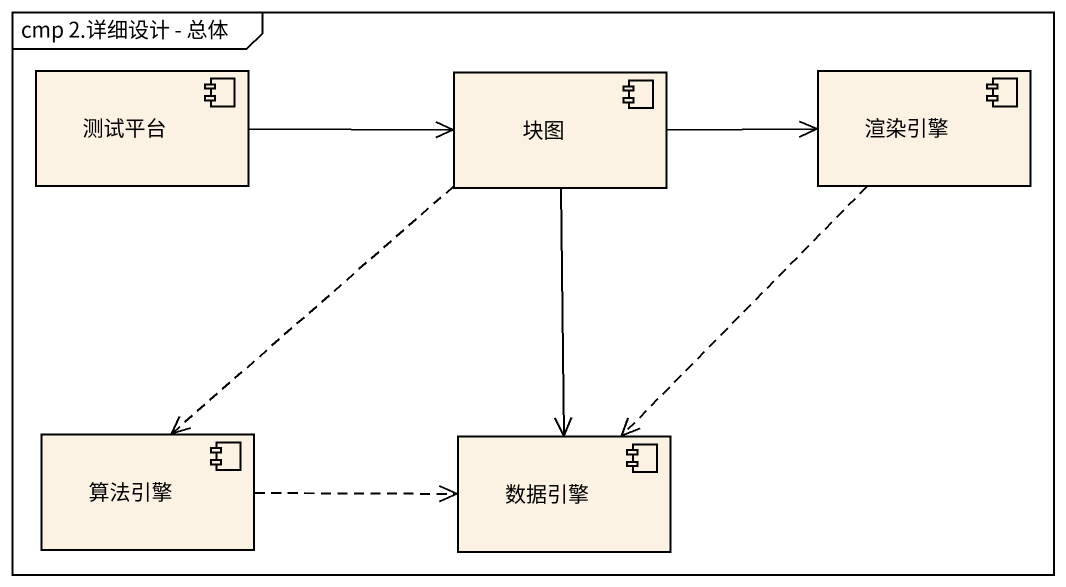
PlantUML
@startuml
mainframe cmp 2.详细设计 - 总体
component 测试平台
component 块图
component 渲染引擎
component 算法引擎
component 数据引擎
测试平台 -right-> 块图
块图 -right-> 渲染引擎
块图 ..> 算法引擎
块图 --> 数据引擎
渲染引擎 ..> 数据引擎
算法引擎 .right.> 数据引擎
@enduml
